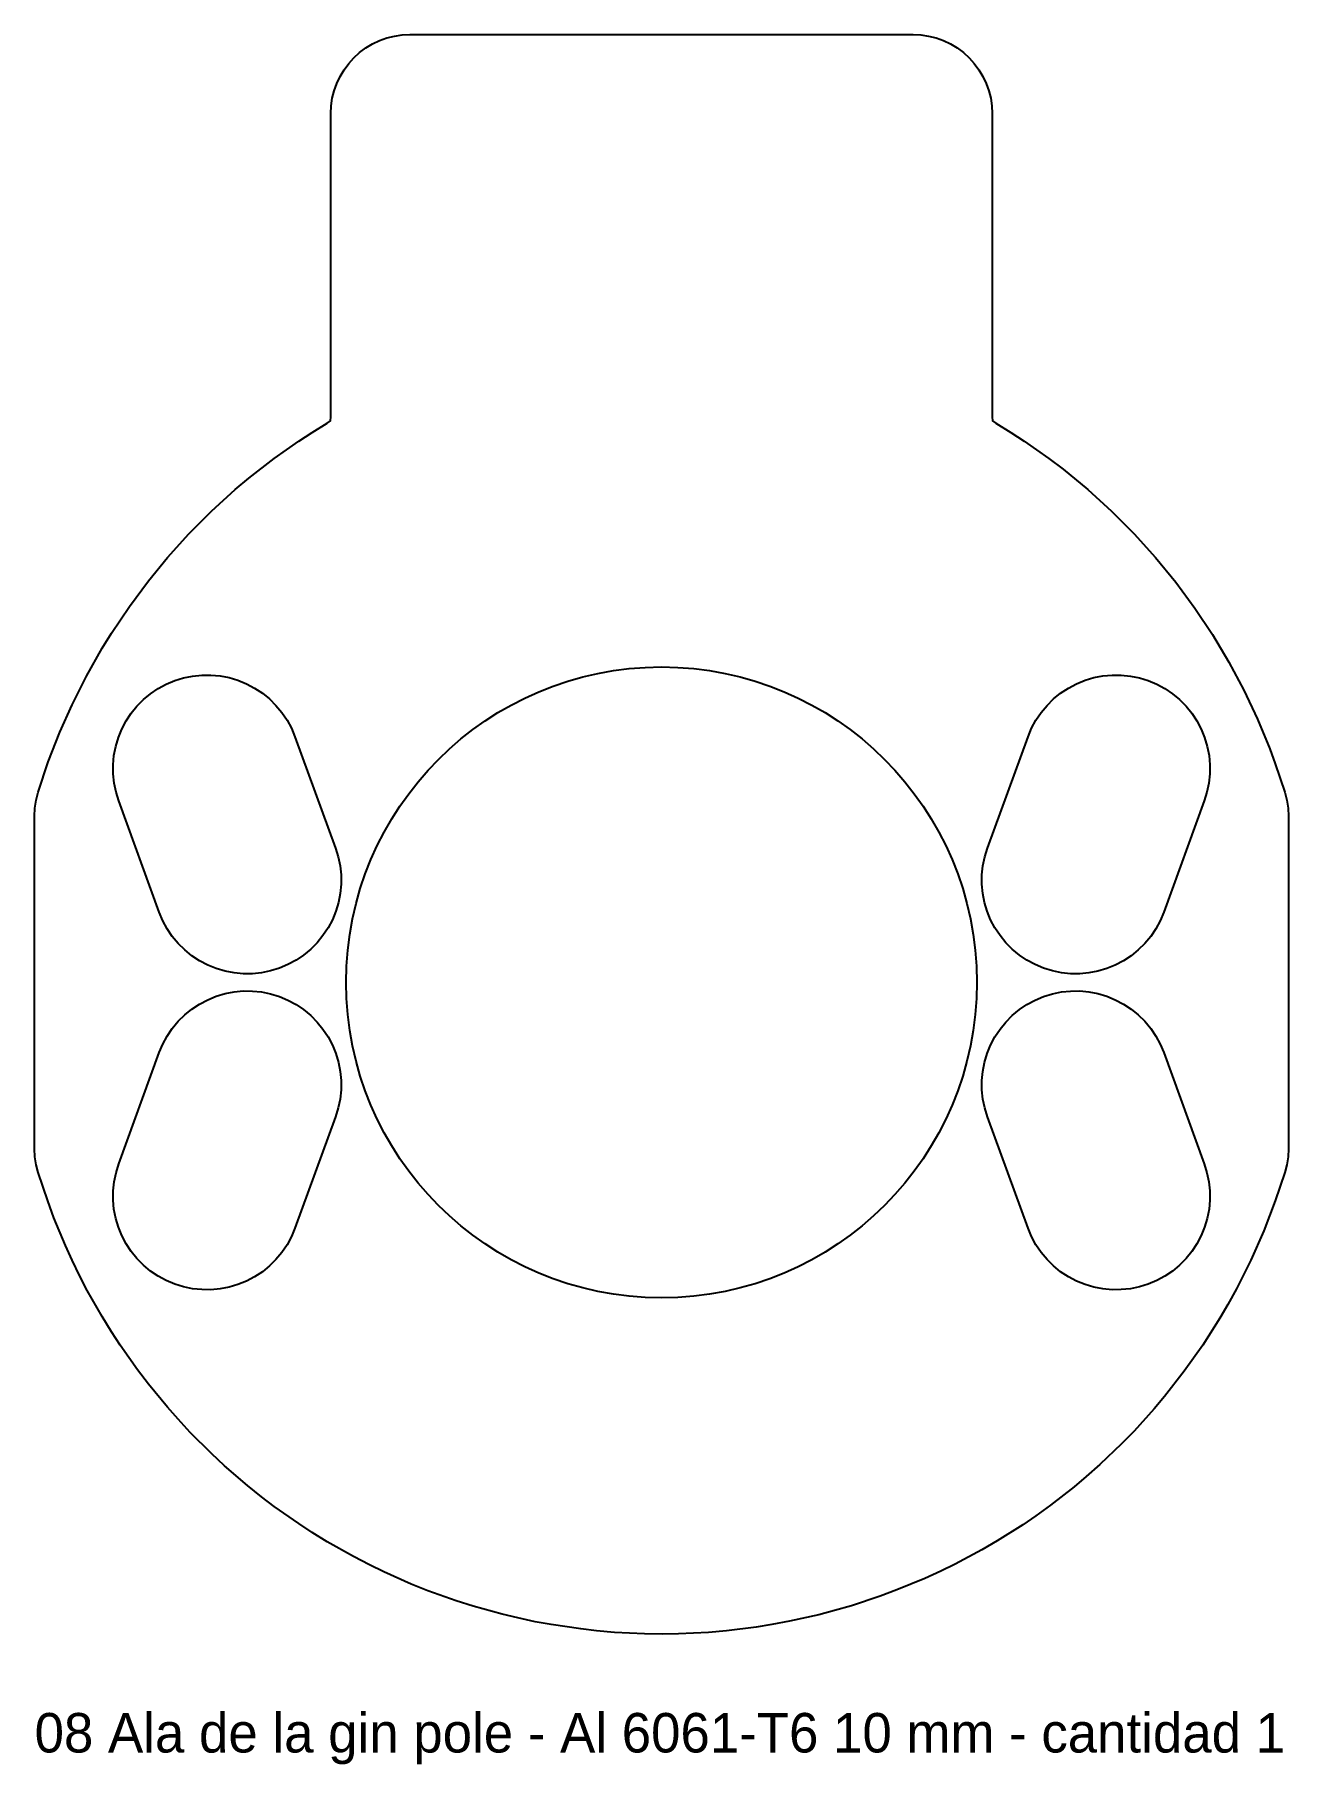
# Model space of a CAD drawing. Header units: millimetres. Extents: x -64 to 64, y -79 to 96.
import ezdxf

# ---------------------------------------------------------------- set-up
doc = ezdxf.new("R2010")
doc.units = ezdxf.units.MM
doc.layers.add('CORTE', color=1, linetype='Continuous')
doc.layers.add('NOTAS', color=3, linetype='Continuous')

msp = doc.modelspace()

# ---------------------------------------------------------------- linework, layer by layer
at = {"layer": 'CORTE'}
for points in [[(-63.13, -19.26), (-63.33, -18.47), (-63.46, -17.66), (-63.5, -16.84), (-63.5, 16.84), (-63.46, 17.66), (-63.33, 18.47), (-63.13, 19.26), (-62.11, 22.33), (-60.94, 25.35), (-59.7, 28.13), (-58.25, 31.03), (-56.66, 33.85), (-55.71, 35.39), (-53.9, 38.08), (-51.97, 40.68), (-50.04, 43.03), (-47.87, 45.44), (-45.58, 47.73), (-43.18, 49.91), (-41.79, 51.08), (-39.24, 53.07), (-36.75, 54.82), (-35.39, 55.71), (-33.86, 56.65), (-33.54, 56.88), (-33.5, 57.28), (-33.5, 88), (-33.46, 88.78), (-33.35, 89.56), (-33.16, 90.32), (-32.89, 91.06), (-32.56, 91.77), (-32.15, 92.44), (-31.68, 93.08), (-31.16, 93.66), (-30.58, 94.18), (-29.94, 94.65), (-29.27, 95.06), (-28.56, 95.39), (-27.82, 95.66), (-27.06, 95.85), (-26.28, 95.96), (-25.5, 96), (25.5, 96), (26.28, 95.96), (27.06, 95.85), (27.82, 95.66), (28.56, 95.39), (29.27, 95.06), (29.94, 94.65), (30.58, 94.18), (31.16, 93.66), (31.68, 93.08), (32.15, 92.44), (32.56, 91.77), (32.89, 91.06), (33.16, 90.32), (33.35, 89.56), (33.46, 88.78), (33.5, 88), (33.5, 57.28), (33.54, 56.88), (33.86, 56.65), (35.39, 55.71), (36.75, 54.82), (39.24, 53.07), (40.68, 51.97), (43.18, 49.91), (45.58, 47.73), (47.87, 45.44), (50.04, 43.03), (52.09, 40.53), (54.02, 37.92), (55.81, 35.23), (57.47, 32.45), (59, 29.59), (60.38, 26.66), (61.61, 23.66), (62.17, 22.14), (63.13, 19.26), (63.33, 18.47), (63.46, 17.66), (63.5, 16.84), (63.5, -16.84), (63.46, -17.66), (63.33, -18.47), (63.13, -19.26), (62.17, -22.14), (61.01, -25.17), (59.7, -28.13), (58.25, -31.03), (57.38, -32.62), (56.56, -34.01), (54.82, -36.75), (52.95, -39.39), (50.96, -41.95), (49.91, -43.18), (47.87, -45.44), (46.6, -46.74), (44.39, -48.84), (43.03, -50.04), (41.79, -51.08), (39.39, -52.95), (37.92, -54.02), (36.59, -54.93), (34.01, -56.56), (32.45, -57.47), (29.76, -58.91), (28.31, -59.62), (26.66, -60.38), (23.84, -61.54), (22.14, -62.17), (19.25, -63.13), (17.51, -63.63), (15.94, -64.04), (12.97, -64.71), (11.19, -65.04), (9.59, -65.3), (6.57, -65.67), (4.76, -65.83), (1.72, -65.98), (0.1, -66), (-1.72, -65.98), (-4.76, -65.83), (-6.57, -65.67), (-8.18, -65.49), (-11.19, -65.04), (-12.78, -64.75), (-14.56, -64.37), (-16.13, -64), (-19.06, -63.19), (-20.8, -62.64), (-23.66, -61.61), (-25.35, -60.94), (-28.13, -59.7), (-29.59, -59), (-31.2, -58.16), (-33.85, -56.66), (-35.39, -55.71), (-36.75, -54.82), (-39.24, -53.07), (-40.53, -52.09), (-41.95, -50.96), (-44.25, -48.97), (-45.58, -47.73), (-47.73, -45.58), (-48.97, -44.25), (-50.04, -43.03), (-51.97, -40.68), (-53.07, -39.24), (-54.82, -36.75), (-55.71, -35.39), (-56.66, -33.85), (-58.16, -31.2), (-58.91, -29.76), (-59.7, -28.13), (-60.38, -26.66), (-61.54, -23.84), (-62.17, -22.14), (-63.13, -19.26)], [(-54.98, 18.39), (-55.25, 19.28), (-55.44, 20.19), (-55.54, 21.12), (-55.54, 22.05), (-55.46, 22.98), (-55.28, 23.9), (-55.01, 24.79), (-54.66, 25.65), (-54.23, 26.48), (-53.71, 27.26), (-53.13, 27.98), (-52.47, 28.64), (-51.75, 29.24), (-50.98, 29.76), (-50.16, 30.2), (-49.3, 30.57), (-48.41, 30.84), (-47.5, 31.03), (-46.57, 31.12), (-45.64, 31.13), (-44.71, 31.04), (-43.79, 30.87), (-42.9, 30.6), (-42.04, 30.25), (-41.21, 29.81), (-40.43, 29.3), (-39.71, 28.71), (-39.05, 28.06), (-38.45, 27.34), (-37.93, 26.57), (-37.49, 25.75), (-37.13, 24.89), (-33.02, 13.61), (-32.75, 12.72), (-32.56, 11.81), (-32.46, 10.88), (-32.46, 9.95), (-32.54, 9.02), (-32.72, 8.1), (-32.99, 7.21), (-33.34, 6.35), (-33.77, 5.52), (-34.29, 4.74), (-34.87, 4.02), (-35.53, 3.36), (-36.25, 2.76), (-37.02, 2.24), (-37.84, 1.8), (-38.7, 1.43), (-39.59, 1.16), (-40.5, 0.97), (-41.43, 0.88), (-42.36, 0.87), (-43.29, 0.96), (-44.21, 1.13), (-45.1, 1.4), (-45.96, 1.75), (-46.79, 2.19), (-47.57, 2.7), (-48.29, 3.29), (-48.95, 3.94), (-49.55, 4.66), (-50.07, 5.43), (-50.51, 6.25), (-50.87, 7.11), (-54.98, 18.39)], [(37.13, 24.89), (37.49, 25.75), (37.93, 26.57), (38.45, 27.34), (39.05, 28.06), (39.71, 28.71), (40.43, 29.3), (41.21, 29.81), (42.04, 30.25), (42.9, 30.6), (43.79, 30.87), (44.71, 31.04), (45.64, 31.13), (46.57, 31.12), (47.5, 31.03), (48.41, 30.84), (49.3, 30.57), (50.16, 30.2), (50.98, 29.76), (51.75, 29.24), (52.47, 28.64), (53.13, 27.98), (53.71, 27.26), (54.23, 26.48), (54.66, 25.65), (55.01, 24.79), (55.28, 23.9), (55.46, 22.98), (55.54, 22.05), (55.54, 21.12), (55.44, 20.19), (55.25, 19.28), (54.98, 18.39), (50.87, 7.11), (50.51, 6.25), (50.07, 5.43), (49.55, 4.66), (48.95, 3.94), (48.29, 3.29), (47.57, 2.7), (46.79, 2.19), (45.96, 1.75), (45.1, 1.4), (44.21, 1.13), (43.29, 0.96), (42.36, 0.87), (41.43, 0.88), (40.5, 0.97), (39.59, 1.16), (38.7, 1.43), (37.84, 1.8), (37.02, 2.24), (36.25, 2.76), (35.53, 3.36), (34.87, 4.02), (34.29, 4.74), (33.77, 5.52), (33.34, 6.35), (32.99, 7.21), (32.72, 8.1), (32.54, 9.02), (32.46, 9.95), (32.46, 10.88), (32.56, 11.81), (32.75, 12.72), (33.02, 13.61), (37.13, 24.89)], [(-50.87, -7.11), (-50.51, -6.25), (-50.07, -5.43), (-49.55, -4.66), (-48.95, -3.94), (-48.29, -3.29), (-47.57, -2.7), (-46.79, -2.19), (-45.96, -1.75), (-45.1, -1.4), (-44.21, -1.13), (-43.29, -0.96), (-42.36, -0.87), (-41.43, -0.88), (-40.5, -0.97), (-39.59, -1.16), (-38.7, -1.43), (-37.84, -1.8), (-37.02, -2.24), (-36.25, -2.76), (-35.53, -3.36), (-34.87, -4.02), (-34.29, -4.74), (-33.77, -5.52), (-33.34, -6.35), (-32.99, -7.21), (-32.72, -8.1), (-32.54, -9.02), (-32.46, -9.95), (-32.46, -10.88), (-32.56, -11.81), (-32.75, -12.72), (-33.02, -13.61), (-37.13, -24.89), (-37.49, -25.75), (-37.93, -26.57), (-38.45, -27.34), (-39.05, -28.06), (-39.71, -28.71), (-40.43, -29.3), (-41.21, -29.81), (-42.04, -30.25), (-42.9, -30.6), (-43.79, -30.87), (-44.71, -31.04), (-45.64, -31.13), (-46.57, -31.12), (-47.5, -31.03), (-48.41, -30.84), (-49.3, -30.57), (-50.16, -30.2), (-50.98, -29.76), (-51.75, -29.24), (-52.47, -28.64), (-53.13, -27.98), (-53.71, -27.26), (-54.23, -26.48), (-54.66, -25.65), (-55.01, -24.79), (-55.28, -23.9), (-55.46, -22.98), (-55.54, -22.05), (-55.54, -21.12), (-55.44, -20.19), (-55.25, -19.28), (-54.98, -18.39), (-50.87, -7.11)], [(33.02, -13.61), (32.75, -12.72), (32.56, -11.81), (32.46, -10.88), (32.46, -9.95), (32.54, -9.02), (32.72, -8.1), (32.99, -7.21), (33.34, -6.35), (33.77, -5.52), (34.29, -4.74), (34.87, -4.02), (35.53, -3.36), (36.25, -2.76), (37.02, -2.24), (37.84, -1.8), (38.7, -1.43), (39.59, -1.16), (40.5, -0.97), (41.43, -0.88), (42.36, -0.87), (43.29, -0.96), (44.21, -1.13), (45.1, -1.4), (45.96, -1.75), (46.79, -2.19), (47.57, -2.7), (48.29, -3.29), (48.95, -3.94), (49.55, -4.66), (50.07, -5.43), (50.51, -6.25), (50.87, -7.11), (54.98, -18.39), (55.25, -19.28), (55.44, -20.19), (55.54, -21.12), (55.54, -22.05), (55.46, -22.98), (55.28, -23.9), (55.01, -24.79), (54.66, -25.65), (54.23, -26.48), (53.71, -27.26), (53.13, -27.98), (52.47, -28.64), (51.75, -29.24), (50.98, -29.76), (50.16, -30.2), (49.3, -30.57), (48.41, -30.84), (47.5, -31.03), (46.57, -31.12), (45.64, -31.13), (44.71, -31.04), (43.79, -30.87), (42.9, -30.6), (42.04, -30.25), (41.21, -29.81), (40.43, -29.3), (39.71, -28.71), (39.05, -28.06), (38.45, -27.34), (37.93, -26.57), (37.49, -25.75), (37.13, -24.89), (33.02, -13.61)]]:
    msp.add_lwpolyline(points, close=True, dxfattribs=at)
msp.add_circle((0, 0), 31.95, dxfattribs=at)

# ---------------------------------------------------------------- texts
at = {"layer": 'NOTAS'}
msp.add_text('08 Ala de la gin pole - Al 6061-T6 10 mm - cantidad 1', height=4, dxfattribs=at).set_placement((-63.5, -78))

doc.saveas('drawing.dxf')
